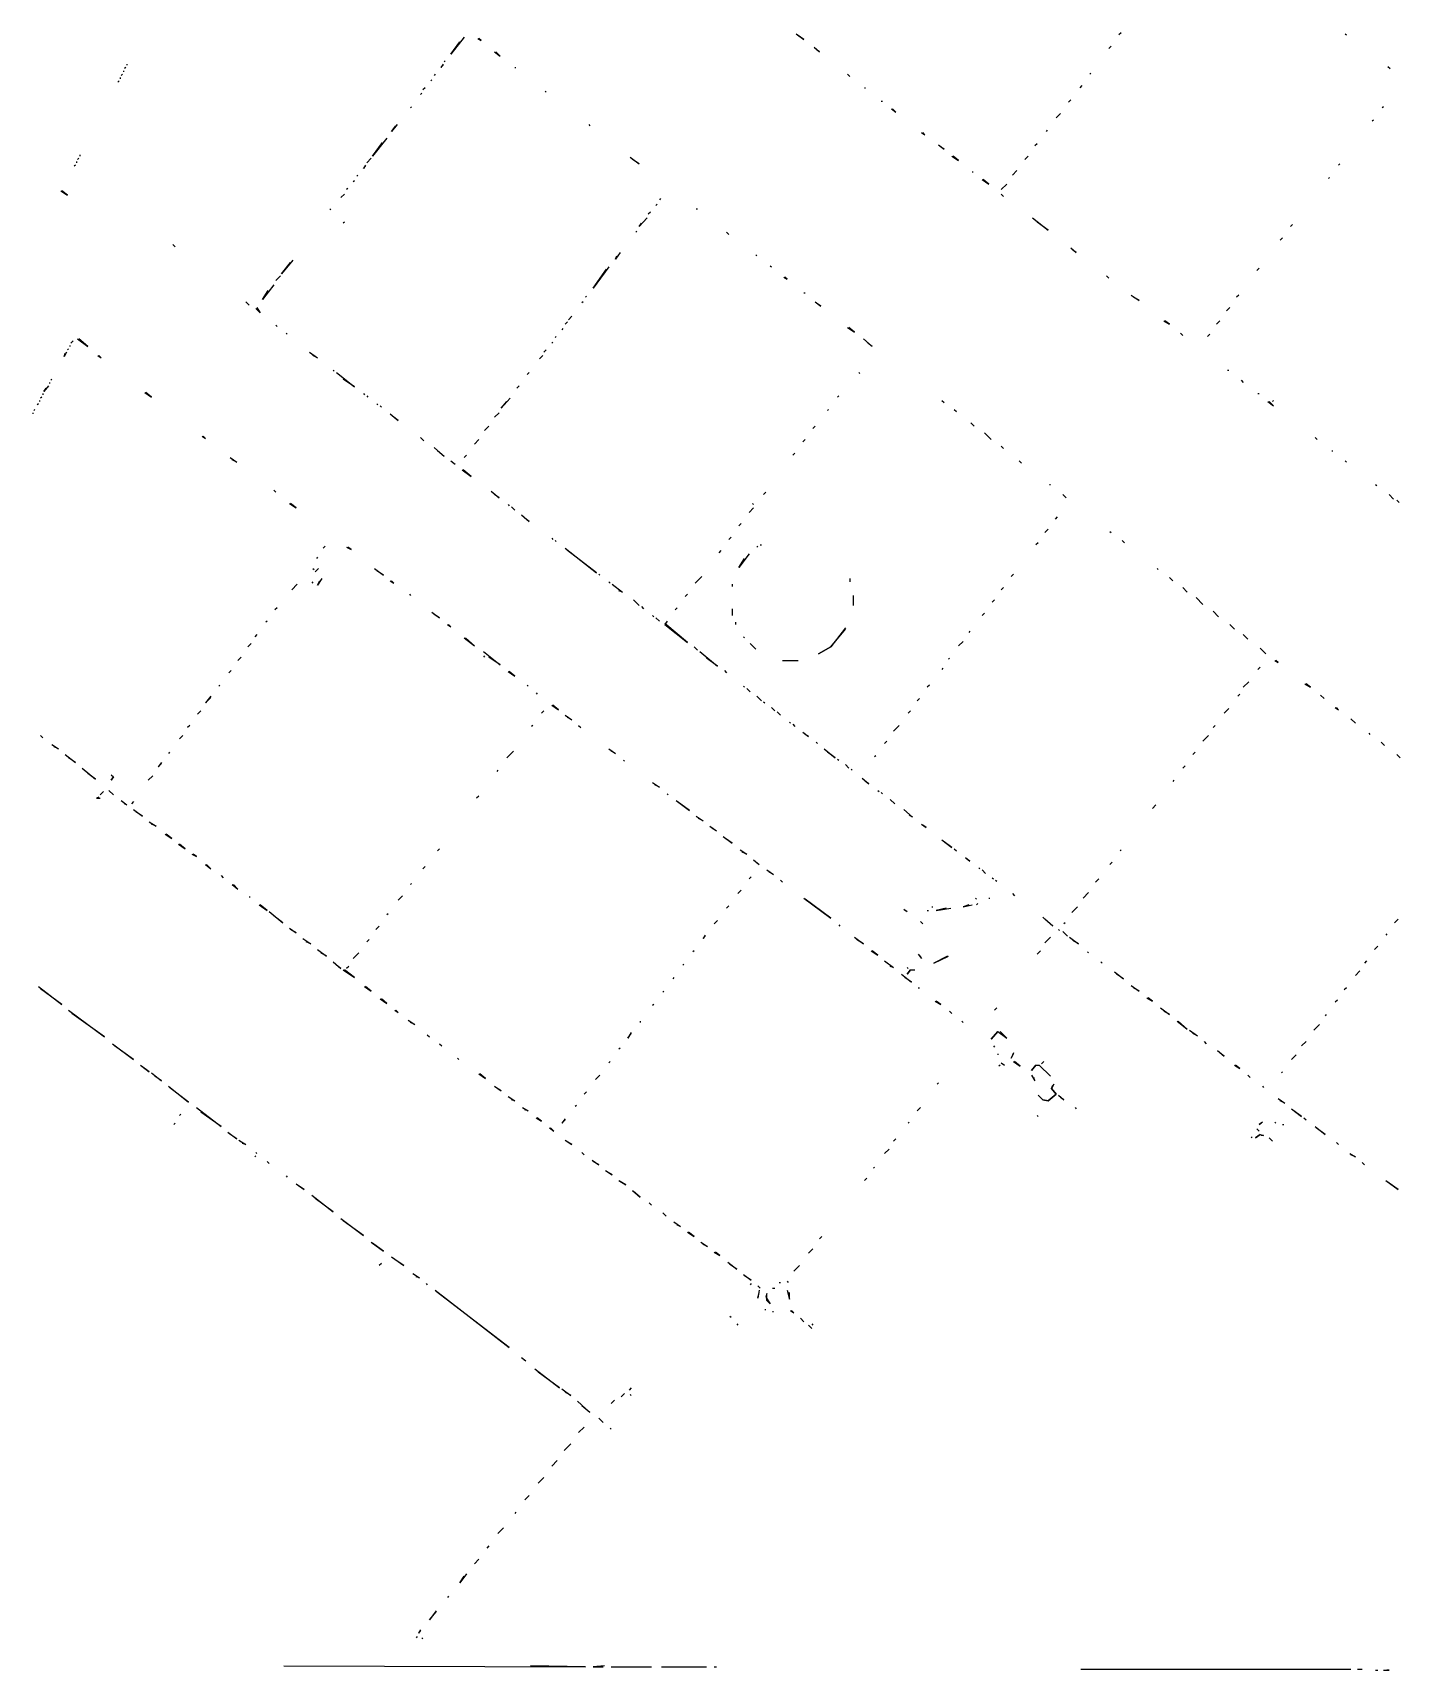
# Model space of a CAD drawing. Extents: x 1 to 4796, y -44 to 889.
# Drawn here: x 4111.8 to 4315.2, y 18.7 to 262.2 of the extents above; entities that cross this region are included whole.
import ezdxf

# ---------------------------------------------------------------- set-up
doc = ezdxf.new("R2010")
doc.units = 0
doc.layers.add('LINEWORK', color=4, linetype='CONTINUOUS')

msp = doc.modelspace()

# ---------------------------------------------------------------- linework, layer by layer
at = {"layer": 'LINEWORK'}
for points in [[(4176, 261.5), (4174, 259), (4175.3333, 260.8333)], [(4178, 261.3333), (4178.5, 261), (4178.1667, 261.3333)], [(4225.3333, 262), (4226.5, 261.1667), (4225.5, 261.8333)], [(4273.6667, 262.1667), (4273.3333, 261.8333)], [(4307, 262), (4307.1667, 261.8333)], [(4180.5, 259.3333), (4181.3333, 258.6667), (4180.6667, 259.3333)], [(4228, 260), (4228.8333, 259.3333), (4228.3333, 259.6667)], [(4272.1667, 260.1667), (4271.8333, 259.8333)], [(4125.1667, 256), (4125, 255.8333)], [(4125.3333, 256.5), (4125.3333, 256.3333)], [(4125.6667, 257), (4125.5, 256.8333)], [(4125.8333, 257.5), (4125.8333, 257.3333)], [(4171.6667, 256), (4171.5, 255.8333)], [(4172.8333, 257.5), (4172.5, 257), (4172.8333, 257.3333)], [(4173.1667, 258), (4173, 257.8333)], [(4183.5, 257), (4183.6667, 257)], [(4233, 256), (4233.3333, 255.6667)], [(4269.1667, 256.1667), (4269, 256)], [(4313.3333, 257.1667), (4313.6667, 256.8333)], [(4124.6667, 255), (4124.5, 254.8333)], [(4124.8333, 255.5), (4124.8333, 255.3333)], [(4170.1667, 254), (4169.8333, 253.6667)], [(4171.1667, 255.1667), (4171, 255)], [(4188, 253.5), (4188.1667, 253.3333)], [(4235.5, 254), (4235.6667, 254)], [(4267.8333, 254.3333), (4267.5, 254)], [(4168.1667, 251.1667), (4168, 251)], [(4169.6667, 253.1667), (4169.5, 253)], [(4238, 252), (4238.1667, 252)], [(4239.5, 250.8333), (4240.1667, 250.3333), (4239.6667, 250.8333)], [(4266.1667, 252.1667), (4265.8333, 251.8333)], [(4312.6667, 251.1667), (4312.5, 251)], [(4166, 248.5), (4165.1667, 247.5), (4165.8333, 248.3333)], [(4194.5, 248.5), (4194.6667, 248.3333)], [(4264.6667, 250.1667), (4264, 249.5)], [(4311.1667, 249.1667), (4311, 249)], [(4164.5, 246.5), (4162.3333, 243.8333), (4163.8333, 245.8333)], [(4244, 247.3333), (4244.5, 247), (4244.1667, 247.3333)], [(4262.6667, 247.6667), (4262.5, 247.5)], [(4118.6667, 243.5), (4118.5, 243.3333)], [(4118.8333, 244), (4118.8333, 243.8333)], [(4162.1667, 243.5), (4161.5, 242.8333)], [(4200.6667, 243.6667), (4202, 242.6667), (4201, 243.3333)], [(4246.5, 245.5), (4247.3333, 244.8333), (4246.8333, 245.1667)], [(4248.5, 243.8333), (4249.5, 243.1667), (4248.6667, 243.8333)], [(4259.8333, 243.8333), (4259.3333, 243.3333)], [(4261.1667, 245.6667), (4260.8333, 245.3333)], [(4118.1667, 242.5), (4118, 242.3333)], [(4118.3333, 243), (4118.3333, 242.8333)], [(4161.3333, 242.5), (4161, 242), (4161.3333, 242.3333)], [(4251.5, 241.5), (4251.6667, 241.5)], [(4258.1667, 241.6667), (4257.5, 241)], [(4306.1667, 242.6667), (4306, 242.5)], [(4116, 238.6667), (4117, 238), (4116.1667, 238.6667)], [(4158.6667, 239), (4158.5, 238.8333)], [(4159.6667, 240.1667), (4159.5, 240)], [(4160.1667, 241), (4160, 240.8333)], [(4253, 240.3333), (4254, 239.6667), (4253.1667, 240.3333)], [(4256.6667, 239.6667), (4255.8333, 238.8333)], [(4304.6667, 240.6667), (4304.5, 240.5)], [(4158.1667, 238.1667), (4157.6667, 237.6667)], [(4204.6667, 236.6667), (4204.5, 236.5)], [(4205.1667, 237.5), (4205, 237.3333)], [(4255.8333, 238.1667), (4256.1667, 237.8333)], [(4156, 236), (4156.1667, 235.8333)], [(4158.1667, 234), (4158, 233.8333)], [(4203.1667, 234.6667), (4202, 233.3333), (4202.3333, 233.8333)], [(4203.6667, 235.5), (4203.3333, 235.1667)], [(4210.5, 236), (4210.6667, 236)], [(4260.5, 234.6667), (4262.8333, 232.8333), (4261.1667, 234)], [(4201.6667, 232.6667), (4201.5, 232.5)], [(4215, 232.5), (4215.3333, 232.1667)], [(4297.6667, 231.6667), (4297.3333, 231.3333)], [(4299.1667, 233.6667), (4298.8333, 233.3333)], [(4132.6667, 230.6667), (4133, 230.3333)], [(4199.1667, 229.5), (4198.5, 228.5), (4198.6667, 229)], [(4219.3333, 229.1667), (4219.5, 229)], [(4266.1667, 230.1667), (4267, 229.5), (4266.5, 229.8333)], [(4150.5, 228.3333), (4148.8333, 226.3333), (4150.1667, 228)], [(4197.5, 227.3333), (4195.1667, 224.1667), (4197.1667, 227)], [(4221.5, 227.5), (4221.6667, 227.3333)], [(4294.1667, 227.1667), (4293.8333, 226.8333)], [(4147.6667, 224.6667), (4146, 222.5), (4146.8333, 223.8333)], [(4148.6667, 226), (4148, 225.3333)], [(4223.5, 225.8333), (4224, 225.5), (4223.6667, 225.8333)], [(4271.5, 226), (4271.8333, 225.6667)], [(4143.5, 222.1667), (4144, 221.6667)], [(4193.6667, 222.1667), (4193.5, 222)], [(4194.1667, 223), (4194, 222.8333)], [(4226.5, 223.5), (4226.6667, 223.5)], [(4228.1667, 222.1667), (4229, 221.5), (4228.5, 221.8333)], [(4275.1667, 223.1667), (4276.3333, 222.3333), (4275.5, 222.8333)], [(4291.1667, 223.1667), (4290.8333, 222.8333)], [(4145.1667, 221.3333), (4145.6667, 220.5), (4145, 221.1667)], [(4191.3333, 219.1667), (4191, 218.8333)], [(4192, 220), (4191.5, 219.5)], [(4280, 219.3333), (4280.8333, 218.8333), (4280.1667, 219.3333)], [(4288.3333, 219.3333), (4287.8333, 218.8333)], [(4289.8333, 221.3333), (4289.3333, 220.8333)], [(4148, 218.6667), (4148.1667, 218.5)], [(4149.5, 217.5), (4149.6667, 217.3333)], [(4189.6667, 217), (4189.5, 216.8333)], [(4190.6667, 218.1667), (4190.5, 218)], [(4233, 218.3333), (4234, 217.6667), (4233.1667, 218.3333)], [(4282.5, 217.5), (4282.8333, 217.1667)], [(4286.8333, 217.3333), (4286.5, 217)], [(4116.8333, 214.6667), (4116.5, 214), (4116.6667, 214.5)], [(4117.1667, 215.1667), (4117, 215)], [(4117.3333, 215.6667), (4117.3333, 215.5)], [(4117.8333, 216.3333), (4117.5, 216)], [(4118.5, 216.6667), (4120, 215.5), (4118.6667, 216.6667)], [(4153, 214.6667), (4154.1667, 213.8333), (4153.5, 214.1667)], [(4188.1667, 215), (4187.8333, 214.6667)], [(4189.1667, 216.1667), (4189, 216)], [(4235.3333, 216.6667), (4236.6667, 215.5), (4236, 216)], [(4121.5, 214.1667), (4122, 213.8333), (4121.6667, 214.1667)], [(4156.5, 212), (4156.6667, 211.8333)], [(4187.6667, 214.1667), (4187.1667, 213.6667)], [(4289.5, 212), (4289.6667, 212)], [(4114.1667, 209.6667), (4113.5, 208.8333), (4113.8333, 209.3333)], [(4114.3333, 210.1667), (4114.3333, 210)], [(4114.6667, 210.6667), (4114.5, 210.5)], [(4157, 211.6667), (4159.6667, 209.5), (4158, 210.6667)], [(4184.1667, 209.6667), (4183.8333, 209.3333)], [(4185.6667, 211.6667), (4185.3333, 211.3333)], [(4234.6667, 211.6667), (4234.8333, 211.5)], [(4291.5, 210.5), (4291.8333, 210.1667)], [(4112.6667, 207), (4112.5, 206.8333)], [(4112.8333, 207.5), (4112.8333, 207.3333)], [(4113.1667, 208), (4113, 207.8333)], [(4113.3333, 208.5), (4113.3333, 208.3333)], [(4128.5, 208.6667), (4129.5, 208), (4128.6667, 208.6667)], [(4161, 208.5), (4161.1667, 208.3333)], [(4161.5, 208.1667), (4161.6667, 208)], [(4163, 207), (4163.1667, 206.8333)], [(4182.8333, 207.8333), (4181.5, 206.3333), (4182.3333, 207.3333)], [(4231.6667, 208.1667), (4231.5, 208)], [(4247, 207.5), (4247.3333, 207.1667)], [(4294, 208.5), (4294.1667, 208.5)], [(4295.5, 207.3333), (4296.3333, 206.6667), (4295.6667, 207.3333)], [(4296.3333, 207.5), (4296.1667, 207.3333)], [(4111.8333, 205.6667), (4111.8333, 205.5)], [(4112.1667, 206.1667), (4112, 206)], [(4163.5, 206.6667), (4163.6667, 206.5)], [(4165, 205.5), (4166.1667, 204.5), (4165.5, 205)], [(4181.1667, 205.6667), (4180.5, 205)], [(4230.1667, 206.1667), (4230, 206)], [(4248.8333, 206.1667), (4249.1667, 205.8333)], [(4137, 202.1667), (4137.5, 201.8333), (4137.1667, 202.1667)], [(4179.6667, 203.6667), (4179, 203)], [(4228.1667, 203.6667), (4227.8333, 203.3333)], [(4251.3333, 204.1667), (4251.8333, 203.6667)], [(4253.3333, 202.6667), (4254.3333, 201.6667)], [(4169.5, 202), (4170, 201.5)], [(4171.5, 200.5), (4173, 199.1667), (4172, 200)], [(4178.1667, 201.6667), (4177.5, 201)], [(4226.6667, 201.6667), (4226.3333, 201.3333)], [(4255.8333, 200.6667), (4256.1667, 200.3333)], [(4302.5, 202), (4302.8333, 201.6667)], [(4305, 200), (4305.1667, 200)], [(4141.1667, 199), (4142.1667, 198.3333), (4141.5, 198.6667)], [(4174, 198.5), (4174.6667, 198), (4174.3333, 198.1667)], [(4176.3333, 199.3333), (4176, 199)], [(4225.1667, 199.6667), (4224.8333, 199.3333)], [(4258.5, 198.5), (4258.8333, 198.1667)], [(4307, 198.5), (4307.1667, 198.3333)], [(4175.6667, 197.1667), (4177, 196.1667), (4175.8333, 197.1667)], [(4263, 195), (4263.1667, 195)], [(4311.5, 195), (4311.6667, 194.8333)], [(4147.6667, 194.1667), (4148, 193.8333)], [(4180, 194), (4181.1667, 193), (4180.5, 193.5)], [(4220.8333, 193.8333), (4220.5, 193.5)], [(4265, 193.5), (4265.5, 193)], [(4313.5, 193.5), (4314.1667, 192.8333)], [(4314.6667, 192.6667), (4315, 192.3333)], [(4150, 192.1667), (4151, 191.5), (4150.1667, 192.1667)], [(4182.5, 192), (4182.6667, 191.8333)], [(4183, 191.6667), (4183.5, 191.1667)], [(4184.5, 190.5), (4185.6667, 189.5), (4185, 190)], [(4219, 191.5), (4218.3333, 190.8333)], [(4218.8333, 192.1667), (4219, 192)], [(4264.1667, 190.1667), (4263.8333, 189.8333)], [(4217.1667, 189.1667), (4216.8333, 188.8333)], [(4262.8333, 188.3333), (4262.3333, 187.8333)], [(4272, 188), (4272.1667, 187.8333)], [(4155.3333, 185.8333), (4155, 185.5)], [(4158.5, 185.6667), (4159.1667, 185.3333), (4158.6667, 185.6667)], [(4189, 187), (4189.1667, 186.8333)], [(4189.5, 186.6667), (4189.6667, 186.5)], [(4191, 185.5), (4195.6667, 181.8333), (4191.3333, 185.1667)], [(4214.1667, 185.1667), (4213.8333, 184.8333)], [(4215.6667, 187.1667), (4215.3333, 186.8333)], [(4219.6667, 185.8333), (4219.5, 185.6667)], [(4220, 186), (4220.1667, 186)], [(4261.3333, 186.3333), (4261, 186)], [(4273.8333, 186.6667), (4274.1667, 186.3333)], [(4154.1667, 184.1667), (4154, 184)], [(4218.3333, 184.6667), (4216.8333, 182.6667), (4217.6667, 184)], [(4153.3333, 180.5), (4153.5, 180.3333)], [(4153.5, 182.5), (4153.6667, 182.3333)], [(4154.3333, 182.5), (4153.8333, 182)], [(4154.8333, 181), (4154.1667, 180), (4154.5, 180.6667)], [(4162.6667, 182.5), (4164, 181.5), (4163, 182.1667)], [(4165, 180.6667), (4165.5, 180.3333), (4165.1667, 180.6667)], [(4196, 181.6667), (4196.1667, 181.5)], [(4197.5, 180.5), (4197.6667, 180.3333)], [(4211.3333, 181.3333), (4210.3333, 180.3333)], [(4233.3333, 181), (4233.3333, 180.5)], [(4257.6667, 181.6667), (4257.3333, 181.3333)], [(4279, 182.5), (4279.1667, 182.3333)], [(4280.8333, 181.1667), (4281.3333, 180.6667)], [(4151.1667, 180.1667), (4150.3333, 179.3333)], [(4167.8333, 178.6667), (4168, 178.5)], [(4198, 180.1667), (4199.5, 179), (4199, 179.1667)], [(4201.1667, 177.8333), (4202, 177)], [(4209.1667, 178.6667), (4208.8333, 178.3333)], [(4215.8333, 180.1667), (4215.8333, 179.8333)], [(4233.8333, 178.5), (4233.8333, 177)], [(4254.8333, 177.8333), (4254.5, 177.5)], [(4256.1667, 179.6667), (4255.8333, 179.3333)], [(4282.8333, 179.6667), (4283.5, 179)], [(4284.8333, 178.1667), (4285.8333, 177.1667)], [(4148.1667, 176.6667), (4147.8333, 176.3333)], [(4171.1667, 176), (4172.3333, 175.1667), (4171.5, 175.6667)], [(4202.3333, 176.8333), (4202.6667, 176.5)], [(4204, 175.5), (4204.1667, 175.3333)], [(4207.6667, 176.6667), (4207.3333, 176.3333)], [(4215.8333, 176.5), (4215.8333, 175.5)], [(4253.3333, 175.8333), (4253, 175.5)], [(4287.3333, 176.1667), (4288.1667, 175.3333)], [(4146.6667, 174.6667), (4146.5, 174.5)], [(4173.5, 174.1667), (4174, 173.8333), (4173.6667, 174.1667)], [(4204.5, 175.1667), (4205, 174.6667)], [(4206.1667, 174.6667), (4205.8333, 174.1667), (4209.1667, 171.5), (4205.8333, 174.3333)], [(4216.3333, 174.5), (4216.3333, 174.1667)], [(4232.6667, 173.6667), (4230.5, 170.8333), (4228.6667, 169.8333), (4230.5, 170.8333), (4232.6667, 173.5)], [(4251.1667, 173.1667), (4251, 173)], [(4289.8333, 174.1667), (4290.5, 173.5)], [(4144.3333, 171.3333), (4143.8333, 170.8333)], [(4145.1667, 172.6667), (4144.8333, 172.3333)], [(4176, 172.1667), (4177.5, 171), (4176.1667, 172.1667)], [(4210.1667, 170.8333), (4210.6667, 170.3333)], [(4217.5, 172.3333), (4217.6667, 172.1667)], [(4218.5, 171.3333), (4219.3333, 170.5)], [(4250.1667, 171.6667), (4249.5, 171)], [(4291.8333, 172.6667), (4292.5, 172)], [(4294.3333, 170.6667), (4295.1667, 169.8333)], [(4142.8333, 169.3333), (4142.3333, 168.8333)], [(4178.8333, 170.1667), (4181.3333, 168.1667), (4179.6667, 169.3333)], [(4179, 169.5), (4178.8333, 169.3333)], [(4211, 170.1667), (4213.6667, 168), (4212, 169.1667)], [(4223.3333, 168.8333), (4225.6667, 168.8333)], [(4248.1667, 169.1667), (4248, 169)], [(4296.5, 168.8333), (4297, 168.5), (4296.6667, 168.8333)], [(4141.3333, 167.3333), (4141, 167)], [(4182.5, 167.1667), (4183.5, 166.5), (4182.6667, 167.1667)], [(4214.6667, 167.3333), (4215, 167)], [(4247.1667, 167.6667), (4247, 167.5)], [(4292.6667, 165.6667), (4291.8333, 164.8333)], [(4294.3333, 167.8333), (4294, 167.5)], [(4138.3333, 163.5), (4137.5, 162.5), (4138.3333, 163.3333)], [(4139.6667, 165.1667), (4139.5, 165)], [(4185.3333, 165.1667), (4185.5, 165)], [(4186.6667, 164), (4186.8333, 163.8333)], [(4217.5, 165), (4217.6667, 164.8333)], [(4218, 164.6667), (4218.5, 164.1667)], [(4219.5, 163.5), (4220.1667, 162.8333)], [(4243.6667, 163.1667), (4243.3333, 162.8333)], [(4245.1667, 165.1667), (4244.8333, 164.8333)], [(4291.3333, 163.8333), (4291, 163.5)], [(4301, 165.3333), (4301.8333, 164.8333), (4301.1667, 165.3333)], [(4303.3333, 163.6667), (4303.8333, 163.1667)], [(4136.8333, 161.3333), (4136.3333, 160.8333)], [(4187.8333, 161.3333), (4187.5, 161)], [(4189, 162.1667), (4190, 161.5), (4189.1667, 162.1667)], [(4220.5, 162.6667), (4220.6667, 162.5)], [(4221.6667, 161.8333), (4222.1667, 161.3333)], [(4222.5, 161.1667), (4223, 160.6667)], [(4242.3333, 161.3333), (4242, 161)], [(4289.6667, 161.6667), (4289, 161)], [(4305.5, 161.8333), (4306, 161.5), (4305.6667, 161.8333)], [(4135.1667, 159.1667), (4134.8333, 158.8333)], [(4186.1667, 159.1667), (4186, 159)], [(4191, 160.6667), (4192, 160), (4191.3333, 160.3333)], [(4193, 159.1667), (4193.3333, 158.8333)], [(4224.3333, 159.6667), (4224.5, 159.5)], [(4224.8333, 159.3333), (4225.1667, 159)], [(4240.6667, 159.1667), (4239.8333, 158.3333)], [(4287.6667, 159.1667), (4287.3333, 158.8333)], [(4307.8333, 160.1667), (4308.5, 159.5)], [(4113, 157.6667), (4113.3333, 157.3333)], [(4114.6667, 156.3333), (4115.6667, 155.6667), (4115, 156)], [(4134.1667, 157.6667), (4133.6667, 157.1667)], [(4226.3333, 158.1667), (4227.1667, 157.5), (4226.6667, 157.8333)], [(4228.3333, 156.6667), (4228.5, 156.5)], [(4238.8333, 156.8333), (4238.5, 156.5)], [(4286.6667, 157.6667), (4285.8333, 156.8333)], [(4310.5, 158), (4310.6667, 157.8333)], [(4312.3333, 156.6667), (4312.8333, 156.1667)], [(4116.6667, 154.8333), (4118.1667, 153.6667), (4117.1667, 154.3333)], [(4131, 153.6667), (4130.5, 153), (4131, 153.5)], [(4132.1667, 155.1667), (4132, 155)], [(4183.3333, 155.3333), (4182.3333, 154.3333)], [(4197.5, 155.6667), (4198.5, 155), (4197.8333, 155.3333)], [(4199.6667, 154), (4199.8333, 153.8333)], [(4229.5, 155.6667), (4231.1667, 154.3333), (4230, 155.1667)], [(4231.5, 154.1667), (4231.6667, 154)], [(4237.1667, 154.6667), (4237, 154.5)], [(4284.6667, 155.1667), (4284.3333, 154.8333)], [(4314.6667, 154.8333), (4315.1667, 154.3333)], [(4119.1667, 152.8333), (4121.1667, 151.1667), (4120, 152)], [(4123.5, 151.8333), (4123.8333, 151.5), (4123.5, 151), (4123.8333, 151.5)], [(4129.6667, 151.6667), (4129, 151)], [(4181, 152.5), (4180.8333, 152.3333)], [(4232.6667, 153.3333), (4233.1667, 152.8333)], [(4233.5, 152.6667), (4233.6667, 152.5)], [(4235.1667, 151.3333), (4236.1667, 150.5), (4235.6667, 150.8333)], [(4281.5, 151), (4281.3333, 150.8333)], [(4283.1667, 153.1667), (4282.8333, 152.8333)], [(4122.3333, 149.3333), (4121.8333, 148.8333)], [(4123.1667, 149.5), (4123.8333, 148.8333)], [(4178.1667, 148.6667), (4177.8333, 148.3333)], [(4204, 150.6667), (4205, 150), (4204.3333, 150.3333)], [(4206.1667, 149), (4206.3333, 148.8333)], [(4237.5, 149.5), (4237.6667, 149.3333)], [(4238, 149.1667), (4238.1667, 149)], [(4121.6667, 148.5), (4121.3333, 148.3333), (4121.8333, 148.3333)], [(4125, 148), (4125.8333, 147.3333), (4125.5, 147.5)], [(4126.8333, 147.8333), (4126.5, 147.5)], [(4126.8333, 146.6667), (4128.1667, 145.6667), (4127.1667, 146.3333)], [(4207.5, 148), (4209.5, 146.5), (4207.6667, 147.8333)], [(4239.3333, 148.1667), (4240, 147.5)], [(4241.3333, 146.6667), (4242.6667, 145.5), (4242.1667, 145.8333)], [(4278.8333, 147.3333), (4278.3333, 146.8333)], [(4129.1667, 144.8333), (4130.1667, 144.1667), (4129.5, 144.5)], [(4210.5, 145.6667), (4211.5, 145), (4210.8333, 145.3333)], [(4212.5, 144.1667), (4213.5, 143.5), (4212.8333, 143.8333)], [(4244, 144.5), (4244.6667, 144), (4244.1667, 144.3333)], [(4131.5, 143), (4132.5, 142.3333), (4131.6667, 143)], [(4133.5, 141.5), (4134.5, 140.8333), (4133.6667, 141.5)], [(4214.5, 142.6667), (4215.8333, 141.6667), (4214.8333, 142.3333)], [(4247, 142.1667), (4248.5, 141), (4247.3333, 141.8333)], [(4135.5, 140), (4136.1667, 139.6667), (4135.6667, 140)], [(4172.3333, 140.8333), (4172, 140.5)], [(4217, 140.6667), (4218, 140), (4217.3333, 140.3333)], [(4219, 139.1667), (4219.8333, 138.5), (4219.5, 138.6667)], [(4248.8333, 140.8333), (4249.1667, 140.5)], [(4250.5, 139.5), (4251.1667, 139), (4250.6667, 139.3333)], [(4272.3333, 138.8333), (4272, 138.5)], [(4273.6667, 140.6667), (4273.5, 140.5)], [(4137.5, 138.5), (4138.3333, 137.8333), (4137.6667, 138.5)], [(4139.8333, 136.8333), (4140.1667, 136.5)], [(4170.1667, 138.1667), (4169.8333, 137.8333)], [(4218.6667, 136.6667), (4218.3333, 136.3333)], [(4221, 137.6667), (4222, 137), (4221.3333, 137.3333)], [(4252.5, 138), (4252.6667, 137.8333)], [(4253, 137.6667), (4253.5, 137.1667)], [(4254.5, 136.5), (4254.6667, 136.3333)], [(4141.5, 135.5), (4142.3333, 134.8333), (4141.6667, 135.5)], [(4168.1667, 135.6667), (4168, 135.5)], [(4217.1667, 134.6667), (4216.6667, 134.1667)], [(4223, 136.1667), (4223.3333, 135.8333)], [(4255, 136.1667), (4255.1667, 136)], [(4257.5, 134.1667), (4257.8333, 133.8333)], [(4268.8333, 134.3333), (4268, 133.5)], [(4270.3333, 136.3333), (4269.8333, 135.8333)], [(4144, 133.6667), (4144.1667, 133.6667)], [(4145.5, 132.5), (4146.6667, 131.6667), (4145.6667, 132.5)], [(4147, 131.5), (4149, 129.8333), (4147.6667, 130.8333)], [(4166.8333, 133.8333), (4166.1667, 133.1667)], [(4215.3333, 132.3333), (4215, 132)], [(4226.5, 133.5), (4230.5, 130.5), (4226.6667, 133.3333)], [(4241.3333, 131.8333), (4241.8333, 131.5), (4241.5, 131.6667)], [(4244.8333, 131.6667), (4245, 131.6667)], [(4245.5, 132.1667), (4245.6667, 132.1667)], [(4247.6667, 132), (4246.1667, 131.6667), (4248.3333, 132)], [(4251, 132.5), (4250.1667, 132.1667), (4251.5, 132.5)], [(4252, 133.5), (4252.1667, 133.3333)], [(4252.3333, 132.6667), (4252.1667, 132.5)], [(4254, 133.5), (4254.1667, 133.5)], [(4267.1667, 132.1667), (4266.3333, 131.3333)], [(4163.3333, 129.3333), (4162.8333, 128.8333)], [(4164.6667, 131.1667), (4164.5, 131)], [(4213.6667, 130.1667), (4213.1667, 129.6667)], [(4231.6667, 129.5), (4231.8333, 129.3333)], [(4243.8333, 130), (4244.1667, 129.6667)], [(4262, 130.6667), (4263.5, 129.3333), (4262.3333, 130.3333)], [(4265.3333, 129.8333), (4265.1667, 129.6667)], [(4314.8333, 130.3333), (4314.3333, 129.8333)], [(4150, 129), (4151, 128.3333), (4150.1667, 128.8333)], [(4152, 127.5), (4153.1667, 126.6667), (4152.5, 127)], [(4161.8333, 127.3333), (4161.5, 127)], [(4211.8333, 128), (4211.5, 127.5), (4211.8333, 127.8333)], [(4234, 127.6667), (4235.3333, 126.6667), (4234.3333, 127.3333)], [(4263.1667, 127.6667), (4262.3333, 126.8333)], [(4264.3333, 128.8333), (4264.5, 128.6667)], [(4265, 128.5), (4265.6667, 127.8333)], [(4266, 127.6667), (4267.3333, 126.6667), (4266.5, 127.1667)], [(4313.1667, 128.1667), (4313, 128)], [(4154.1667, 125.8333), (4155.5, 124.8333), (4154.6667, 125.3333)], [(4160.3333, 125.3333), (4159.5, 124.5)], [(4210.1667, 125.6667), (4210, 125.5)], [(4236.5, 125.6667), (4237.5, 125), (4236.6667, 125.6667)], [(4243.5, 125.1667), (4244, 124.5), (4243.8333, 124.8333)], [(4247.8333, 124.8333), (4245.8333, 123.8333), (4248, 124.8333)], [(4261.6667, 125.6667), (4261.1667, 125.1667)], [(4268.6667, 125.5), (4268.8333, 125.3333)], [(4311.8333, 126.3333), (4311.3333, 125.8333)], [(4156.5, 124), (4157.6667, 123), (4157, 123.5)], [(4158, 122.8333), (4159.6667, 121.6667), (4158.1667, 122.8333)], [(4158.8333, 123.3333), (4158.5, 123)], [(4208.6667, 123.6667), (4208.5, 123.5)], [(4238.5, 124.1667), (4239.8333, 123.1667), (4239.3333, 123.3333)], [(4241, 122.1667), (4242.5, 121), (4241.5, 121.6667)], [(4241.8333, 123.1667), (4242, 123)], [(4242.3333, 122.8333), (4241.8333, 122.1667), (4242.3333, 122.8333), (4243, 122.8333)], [(4270.6667, 124), (4270.8333, 123.8333)], [(4272.6667, 122.5), (4274, 121.5), (4273, 122.1667)], [(4309.1667, 122.6667), (4308.5, 122)], [(4310.1667, 124.1667), (4309.8333, 123.8333)], [(4112.6667, 120.3333), (4116.1667, 117.6667), (4113, 120)], [(4161.1667, 120.3333), (4162.1667, 119.6667), (4161.3333, 120.3333)], [(4205.6667, 119.6667), (4205.5, 119.5)], [(4207.1667, 121.6667), (4207, 121.5)], [(4243.5, 120.1667), (4243.6667, 120.1667)], [(4275.1667, 120.5), (4276.3333, 119.6667), (4275.5, 120.1667)], [(4307.1667, 120.1667), (4306.8333, 119.8333)], [(4163.5, 118.5), (4164.5, 117.8333), (4163.6667, 118.5)], [(4204.1667, 117.6667), (4204, 117.5)], [(4246, 118.1667), (4246.8333, 117.6667), (4246.1667, 118.1667)], [(4255.1667, 117.1667), (4254.8333, 116.8333)], [(4277.5, 118.6667), (4278.3333, 118.1667), (4277.6667, 118.6667)], [(4279.5, 117.1667), (4280.8333, 116.1667), (4280, 116.6667)], [(4305.8333, 118.3333), (4305.5, 118)], [(4117.1667, 116.8333), (4122.5, 112.8333), (4117.6667, 116.3333)], [(4165.6667, 116.8333), (4166.1667, 116.5), (4165.8333, 116.8333)], [(4167.6667, 115.3333), (4168.6667, 114.6667), (4168, 115)], [(4202.1667, 115.1667), (4202.1667, 115)], [(4248.1667, 116.6667), (4248.5, 116.3333)], [(4250, 115.1667), (4250.1667, 115)], [(4282, 115.1667), (4283.5, 114), (4282.1667, 115.1667)], [(4303.1667, 114.6667), (4302.3333, 113.8333)], [(4304.1667, 116.1667), (4304, 116)], [(4170.5, 113.1667), (4170.8333, 112.8333)], [(4200.8333, 113.5), (4200.3333, 112.6667), (4200.8333, 113.3333)], [(4255.3333, 113.6667), (4254.3333, 112.5), (4255.3333, 113.6667), (4256.6667, 112.6667), (4255.6667, 113.6667)], [(4283.8333, 113.8333), (4285, 113), (4284.3333, 113.3333)], [(4286, 112.1667), (4286.3333, 111.8333)], [(4301.1667, 112.1667), (4300.5, 111.5)], [(4123.6667, 111.8333), (4126.8333, 109.5), (4124, 111.5)], [(4172.3333, 111.8333), (4172.6667, 111.5)], [(4175, 109.6667), (4175.1667, 109.5)], [(4199.1667, 111.1667), (4199, 111)], [(4254.6667, 111.5), (4254.8333, 111.3333)], [(4255.3333, 110.3333), (4255.3333, 110.1667)], [(4257.6667, 110.5), (4257.3333, 109.6667), (4257.6667, 110.3333)], [(4288, 110.8333), (4289, 110), (4288.3333, 110.5)], [(4299.6667, 110.1667), (4299, 109.5)], [(4127.8333, 108.6667), (4129.1667, 107.6667), (4128, 108.5)], [(4129.5, 107.5), (4131, 106.3333), (4130, 107)], [(4178.1667, 107.3333), (4179.1667, 106.6667), (4178.3333, 107.3333)], [(4196.1667, 107.1667), (4195.5, 106.5)], [(4197.6667, 109.1667), (4197.5, 109)], [(4255.6667, 108.6667), (4255.5, 108.5)], [(4255.8333, 109), (4256.3333, 108.6667), (4256, 108.8333)], [(4257.6667, 109.1667), (4258.6667, 108.5), (4257.8333, 109.1667)], [(4261, 108.6667), (4260.3333, 107.8333), (4261, 108.6667), (4261.5, 108.6667), (4263.1667, 107), (4261.5, 108.6667)], [(4260.3333, 107.1667), (4260.8333, 106.3333), (4260.6667, 106.8333)], [(4262.1667, 109.1667), (4261.8333, 108.8333)], [(4290.5, 108.6667), (4291.3333, 108.1667), (4290.6667, 108.6667)], [(4292.5, 107.1667), (4292.8333, 106.8333)], [(4297.6667, 107.6667), (4297.5, 107.5)], [(4132, 105.5), (4135, 103.1667), (4132.1667, 105.3333)], [(4180.5, 105.5), (4181.5, 104.8333), (4180.6667, 105.3333)], [(4246.5, 106), (4246.3333, 105.8333)], [(4263.6667, 105.8333), (4263.3333, 105.1667), (4264, 104.3333), (4262.8333, 103.3333), (4262, 103.5), (4261.3333, 104.1667), (4262, 103.5), (4262.8333, 103.3333), (4264, 104.3333), (4263.3333, 105.1667), (4263.5, 105.6667)], [(4294.6667, 105.5), (4294.8333, 105.3333)], [(4136.1667, 102.3333), (4139.8333, 99.5), (4136.8333, 101.6667)], [(4182.5, 104), (4183.5, 103.3333), (4183, 103.5)], [(4184.6667, 102.3333), (4185.5, 101.8333), (4185, 102)], [(4192.6667, 102.6667), (4192.5, 102.5)], [(4194.1667, 104.6667), (4193.8333, 104.3333)], [(4243.8333, 102.3333), (4243.3333, 101.8333)], [(4264.3333, 104.1667), (4265.1667, 103.5), (4264.6667, 103.8333)], [(4266.8333, 102.3333), (4267, 102.1667)], [(4297, 103.6667), (4298, 103), (4297.3333, 103.3333)], [(4133, 100), (4132.8333, 99.8333)], [(4133.8333, 101.3333), (4133.6667, 101.1667)], [(4186.6667, 100.8333), (4187.5, 100.3333), (4186.8333, 100.8333)], [(4191, 100.6667), (4190.5, 100), (4191, 100.5)], [(4242.1667, 100.1667), (4242, 100)], [(4261.1667, 101.1667), (4261.3333, 101)], [(4294.6667, 100.1667), (4294.1667, 99.8333), (4294.5, 100)], [(4296.5, 100.1667), (4296.6667, 100)], [(4299, 102.1667), (4300.5, 101), (4299.3333, 101.8333)], [(4300.8333, 100.8333), (4301.1667, 100.5)], [(4140.8333, 98.6667), (4142.1667, 97.6667), (4141, 98.5)], [(4142.5, 97.5), (4143.5, 96.8333), (4143, 97)], [(4188.6667, 99.3333), (4189.3333, 98.8333), (4188.8333, 99.3333)], [(4191, 97.5), (4192, 96.8333), (4191.1667, 97.3333)], [(4240.1667, 97.6667), (4239.8333, 97.3333)], [(4293.1667, 98), (4293, 97.8333)], [(4294.3333, 98.3333), (4293.6667, 97.8333), (4294.3333, 98.3333), (4294.8333, 98.1667), (4294.5, 98.1667)], [(4293.8333, 99.1667), (4294.1667, 98.8333)], [(4295.6667, 97.8333), (4296.1667, 97.3333)], [(4297.6667, 99.8333), (4297.8333, 99.8333)], [(4302.5, 99.5), (4304, 98.3333), (4302.6667, 99.3333)], [(4145, 95.1667), (4144.8333, 95)], [(4145, 95.6667), (4145.1667, 95.5)], [(4193.5, 95.6667), (4193.8333, 95.3333)], [(4239.1667, 96.1667), (4238.5, 95.5)], [(4305.6667, 97.1667), (4306, 96.8333)], [(4307.6667, 95.5), (4308.5, 95), (4307.8333, 95.3333)], [(4146.6667, 94.3333), (4147, 94)], [(4195, 94.5), (4196, 93.8333), (4195.1667, 94.3333)], [(4197, 93), (4198, 92.3333), (4197.1667, 92.8333)], [(4237, 93.5), (4236.8333, 93.3333)], [(4309.5, 94.1667), (4309.8333, 93.8333)], [(4149.5, 92.1667), (4149.6667, 92)], [(4151, 91), (4152.1667, 90.1667), (4151.1667, 90.8333)], [(4199, 91.5), (4200, 90.8333), (4199.1667, 91.3333)], [(4235.8333, 91.8333), (4235.5, 91.5)], [(4313, 91.5), (4314.8333, 90.1667), (4313.1667, 91.3333)], [(4153.3333, 89.3333), (4156.5, 86.8333), (4153.8333, 88.8333)], [(4201, 90), (4202.1667, 89), (4201.1667, 89.8333)], [(4203.5, 88.1667), (4203.8333, 87.8333)], [(4157.6667, 85.8333), (4161, 83.3333), (4158, 85.5)], [(4205.5, 86.6667), (4206, 86.1667)], [(4207.1667, 85.3333), (4208.1667, 84.6667), (4207.6667, 84.8333)], [(4209.1667, 83.8333), (4210.1667, 83.1667), (4209.3333, 83.8333)], [(4229.1667, 83.1667), (4228.8333, 82.8333)], [(4162.1667, 82.3333), (4164, 81), (4162.3333, 82.1667)], [(4211.1667, 82.3333), (4212.1667, 81.6667), (4211.5, 82)], [(4213.1667, 80.8333), (4214, 80.3333), (4213.3333, 80.8333)], [(4227.8333, 81.3333), (4227.1667, 80.6667)], [(4163.6667, 79.1667), (4163.3333, 78.8333)], [(4165.1667, 80.1667), (4167, 78.8333), (4165.5, 79.8333)], [(4215.1667, 79.3333), (4216.5, 78.3333), (4215.5, 79)], [(4225.8333, 78.8333), (4225, 78)], [(4168.3333, 77.6667), (4169.3333, 77), (4168.8333, 77.1667)], [(4170.3333, 76.1667), (4170.5, 76)], [(4217.5, 77.5), (4218.6667, 76.6667), (4217.6667, 77.3333)], [(4218.6667, 76.1667), (4218.5, 76)], [(4219.6667, 75.8333), (4220, 75.5)], [(4221.8333, 75.5), (4222.1667, 75.5)], [(4222.8333, 76.3333), (4223, 76.3333)], [(4224, 76.5), (4224.1667, 76.3333)], [(4171.6667, 75.1667), (4182.6667, 66.6667), (4171.8333, 75)], [(4219.8333, 75.1667), (4219.6667, 74), (4219.8333, 74.8333)], [(4221, 74.6667), (4220.8333, 74.1667), (4221.5, 73.1667), (4221, 73.6667), (4221, 74.5)], [(4224, 75.1667), (4224.3333, 73.8333), (4224.3333, 74.8333)], [(4215.5, 71.3333), (4215.6667, 71.1667)], [(4220.6667, 72.3333), (4220.8333, 72.3333)], [(4221.8333, 72), (4222, 72)], [(4224.5, 72.1667), (4225, 71.8333), (4224.6667, 72.1667)], [(4226, 71), (4226.5, 70.5)], [(4216.6667, 70.1667), (4216.5, 70)], [(4227.1667, 70), (4227.6667, 69.5)], [(4227.8333, 70.1667), (4227.6667, 70)], [(4184.5, 65.1667), (4185.1667, 64.6667), (4184.8333, 64.8333)], [(4186.5, 63.5), (4190.1667, 60.6667), (4187, 63)], [(4190.5, 60.5), (4191.8333, 59.5), (4191, 60)], [(4192.8333, 58.6667), (4194.6667, 57), (4193.5, 58)], [(4198.3333, 58.8333), (4197.8333, 58.3333)], [(4199.8333, 59.8333), (4199.3333, 59.3333)], [(4200.8333, 60.6667), (4200.5, 60.3333)], [(4200.6667, 59.6667), (4200.8333, 59.5)], [(4196, 56.1667), (4196.6667, 55.5)], [(4193.8333, 54.8333), (4193, 54)], [(4197.6667, 54.6667), (4197.8333, 54.5)], [(4191.8333, 52.3333), (4190.8333, 51.3333)], [(4189.8333, 49.8333), (4189, 49)], [(4187.8333, 47.3333), (4187, 46.5)], [(4185.6667, 44.6667), (4185, 44)], [(4183.6667, 42.1667), (4183.5, 42)], [(4181.8333, 39.8333), (4181, 39)], [(4179.6667, 37.1667), (4179.3333, 36.8333)], [(4178.1667, 35.1667), (4177.5, 34.5)], [(4176.3333, 33), (4175.3333, 31.6667), (4176, 32.6667)], [(4173.6667, 29.6667), (4173.5, 29.5)], [(4171.8333, 27.5), (4170.8333, 26.1667), (4171.8333, 27.3333)], [(4169.5, 24.6667), (4169.1667, 24.1667), (4169.5, 24.5)], [(4169, 23.6667), (4168.8333, 23.5)], [(4169.6667, 23.5), (4169.8333, 23.3333)], [(4149.1667, 19.3333), (4194, 19.1667), (4185.8333, 19.3333)], [(4196.8333, 19.3333), (4195.1667, 19.1667), (4196.6667, 19.1667)], [(4197.8333, 19.1667), (4203.8333, 19.1667)], [(4205.3333, 19.1667), (4212, 19.1667)], [(4213.1667, 19.1667), (4213.5, 19.1667)], [(4267.6667, 18.8333), (4307.8333, 18.8333)], [(4308.8333, 18.8333), (4309.5, 18.8333)], [(4311.5, 18.6667), (4311.8333, 18.6667)], [(4312.6667, 18.6667), (4313.5, 18.6667), (4313.1667, 18.6667)]]:
    msp.add_lwpolyline(points, dxfattribs=at)

doc.saveas('drawing.dxf')
